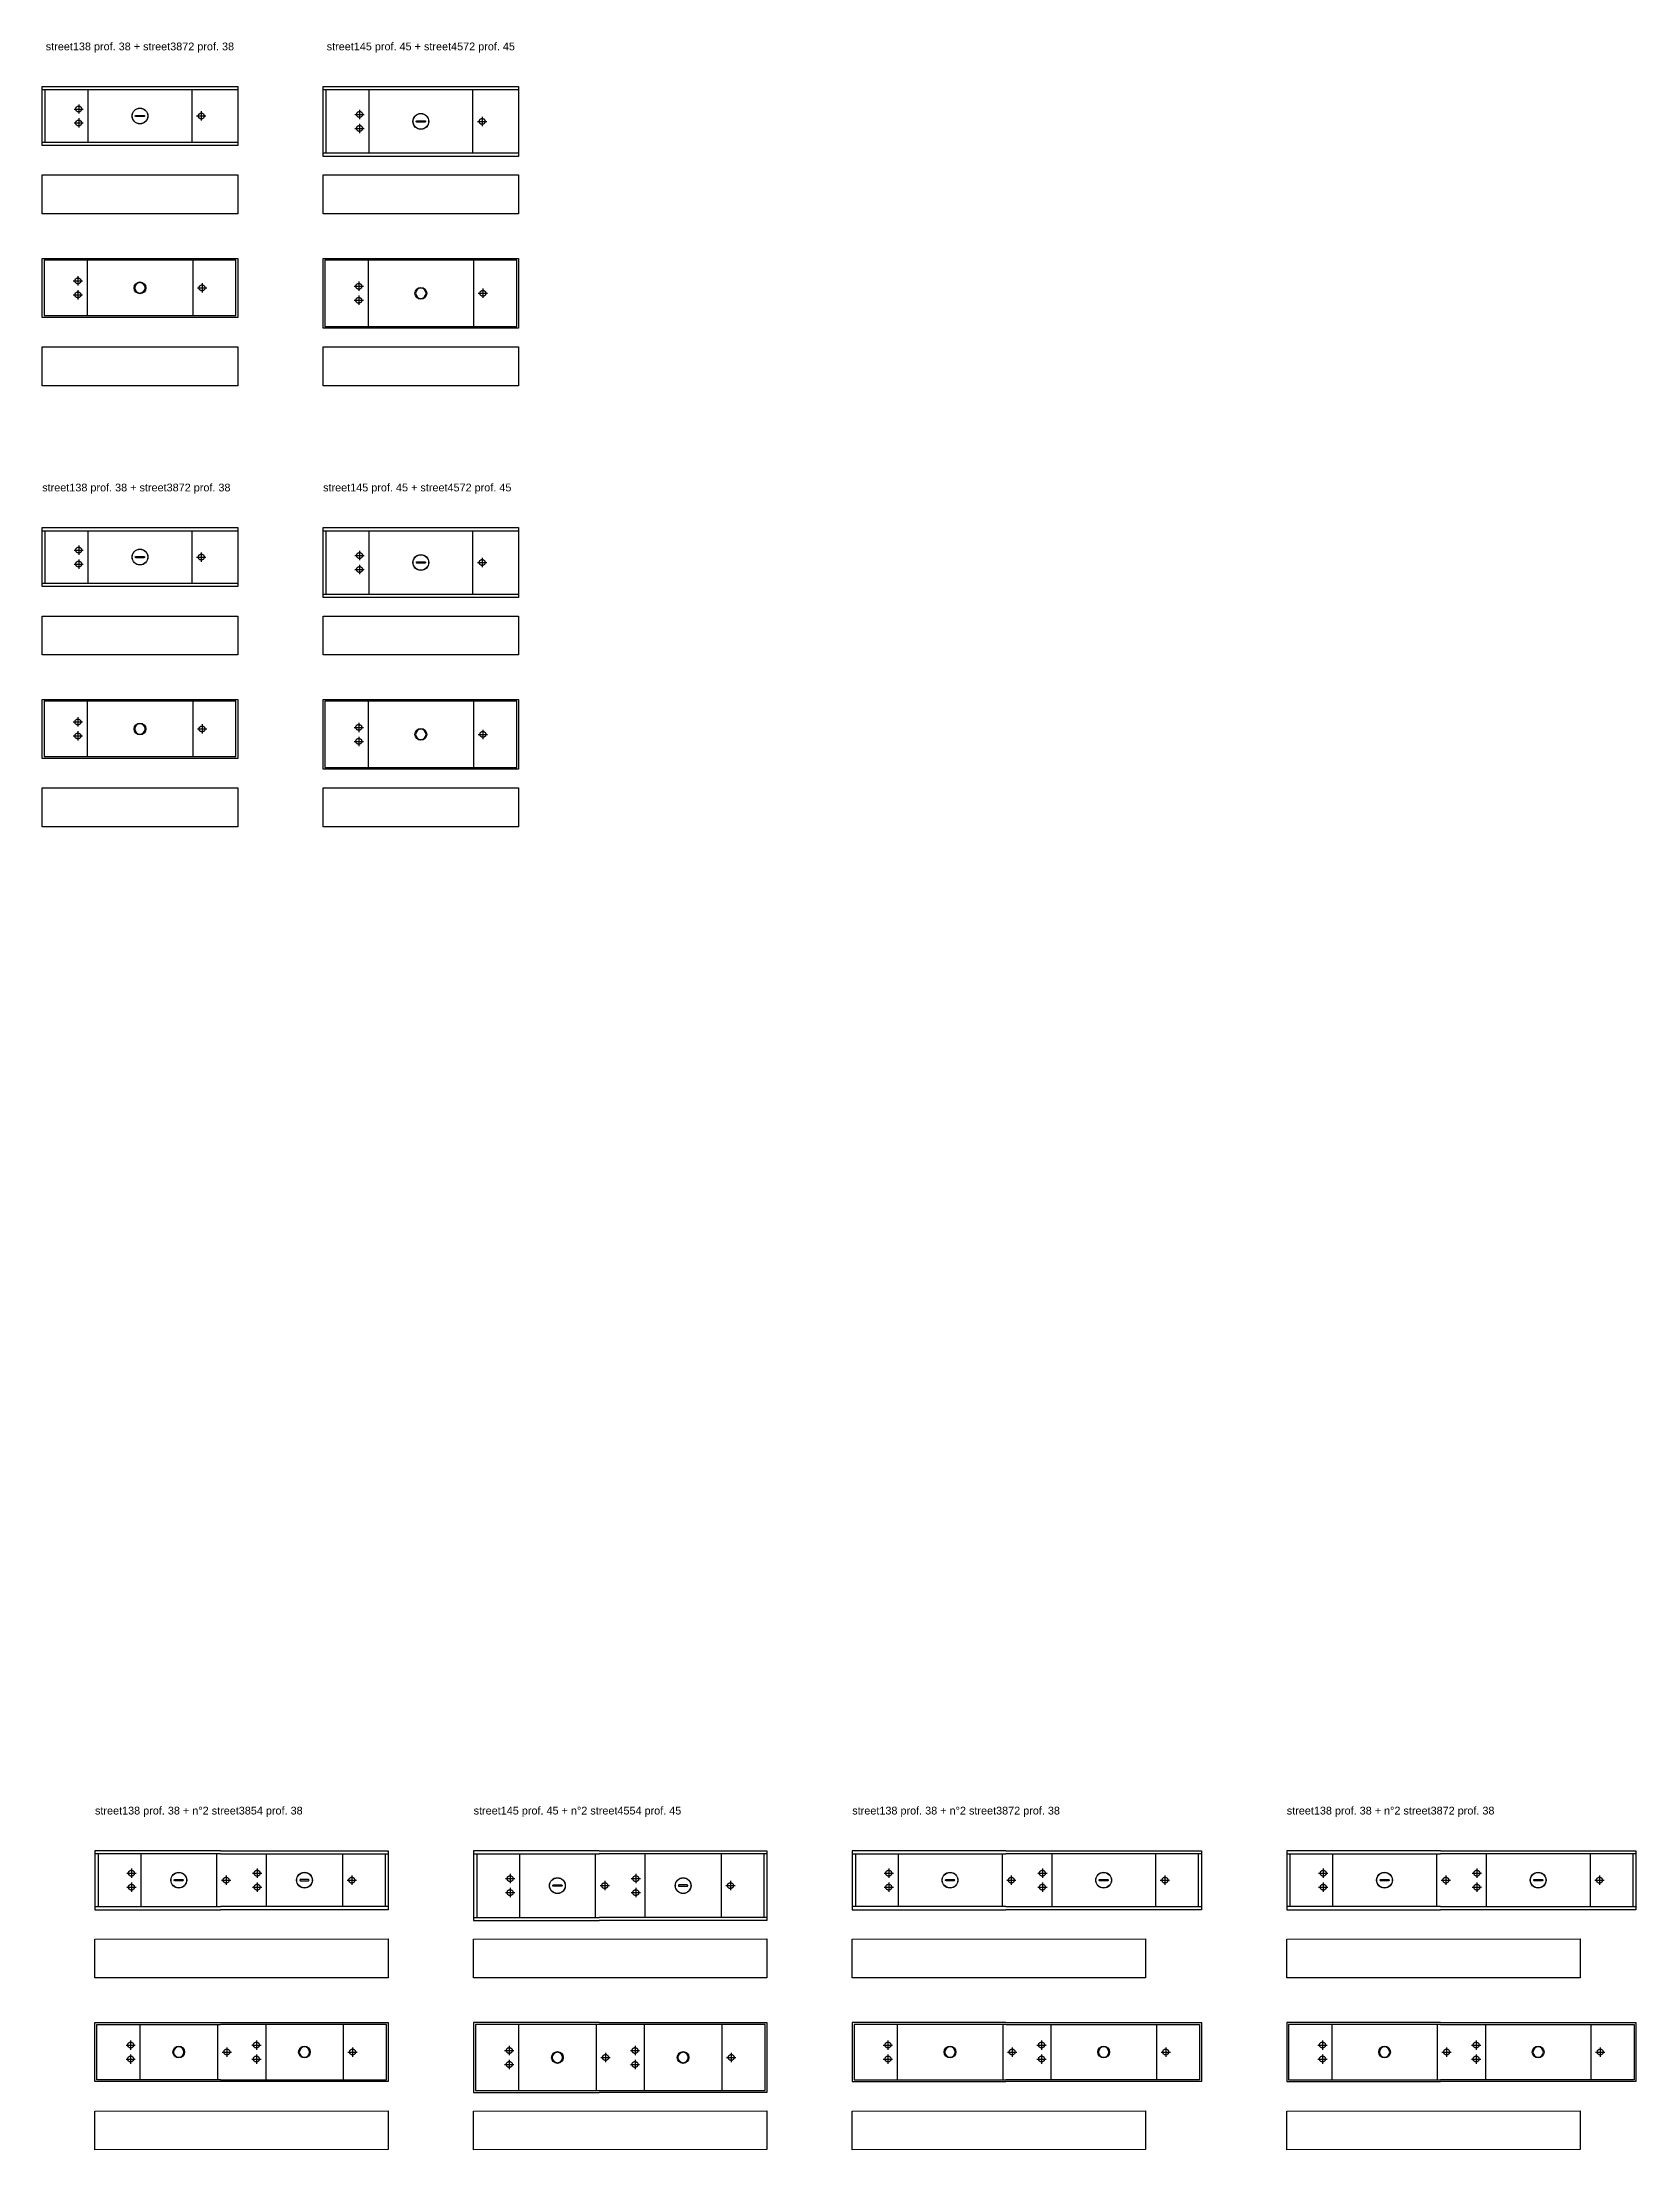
# Model space of a CAD drawing. Header units: millimetres. Extents: x 396 to 4372, y 216 to 1946.
# Drawn here: x 3345 to 4372, y 588 to 1946 of the extents above; entities that cross this region are included whole.
import ezdxf

# ---------------------------------------------------------------- set-up
doc = ezdxf.new("R2010")
doc.units = ezdxf.units.MM
doc.linetypes.add('ACAD_ISO02W100', pattern=[15, 12, -3])
doc.styles.get("Standard").update_dxf_attribs({"font": 'arial.ttf'})

# ---------------------------------------------------------------- blocks, each defined once
blk = doc.blocks.new('*U115')
for p, q in [((0, 36), (126, 36)), ((2, 2), (2, 36)), ((29.5, 36), (29.5, 2)), ((96.5, 36), (96.5, 2)), ((126, 2), (0, 2))]:
    blk.add_line(p, q)
for points in [[(0, 38), (126, 38), (126, 0), (0, 0)], [(60.2, 19.3), (60.3, 19.4), (60.4, 19.4), (65.6, 19.4), (65.7, 19.4), (65.8, 19.3), (65.9, 19.3), (65.9, 19.2), (66, 19.1), (66, 19), (66, 18.9), (65.9, 18.8), (65.9, 18.7), (65.8, 18.7), (65.7, 18.6), (65.6, 18.6), (60.4, 18.6), (60.3, 18.6), (60.2, 18.7), (60.1, 18.7), (60.1, 18.8), (60, 18.9), (60, 19), (60, 19.1), (60.1, 19.2), (60.1, 19.3)]]:
    blk.add_lwpolyline(points, close=True)
for radius in [5.1, 5]:
    blk.add_circle((63, 19), radius)
at = {"layer": 'Defpoints', "linetype": 'ACAD_ISO02W100'}
for p, q in [((20.5, 23.5), (26.5, 23.5)), ((20.5, 14.5), (26.5, 14.5)), ((23.5, 26.5), (23.5, 20.5)), ((23.5, 17.5), (23.5, 11.5)), ((99.5, 19), (105.5, 19)), ((102.5, 22), (102.5, 16))]:
    blk.add_line(p, q, dxfattribs=at)
for centre in [(23.5, 23.5), (23.5, 14.5), (102.5, 19)]:
    blk.add_circle(centre, 1.9, dxfattribs=at)
blk = doc.blocks.new('*U116')
for p, q in [((29, 36.8), (29, 1.2)), ((97, 36.8), (97, 1.2))]:
    blk.add_line(p, q)
for points in [[(0, 38), (126, 38), (126, 0), (0, 0)], [(124.8, 36.8), (1.2, 36.8), (1.2, 1.2), (124.8, 1.2)]]:
    blk.add_lwpolyline(points, close=True)
blk.add_circle((63, 19), 3.78)
at = {"extrusion": (0, 0, -1)}
blk.add_circle((-63, 19, 0), 3.35, dxfattribs=at)
at = {"layer": 'Defpoints', "linetype": 'ACAD_ISO02W100'}
for p, q in [((20, 23.5), (26, 23.5)), ((20, 14.5), (26, 14.5)), ((23, 26.5), (23, 20.5)), ((23, 17.5), (23, 11.5)), ((100, 19, 0), (106, 19, 0)), ((103, 22, 0), (103, 16, 0))]:
    blk.add_line(p, q, dxfattribs=at)
for centre in [(23, 23.5), (23, 14.5), (103, 19, 0)]:
    blk.add_circle(centre, 1.9, dxfattribs=at)
blk = doc.blocks.new('*U24')
blk.add_lwpolyline([(0, 25), (126, 25), (126, 0), (0, 0)], close=True)
blk = doc.blocks.new('*U117')
for p, q in [((0, 43), (126, 43)), ((2, 2), (2, 43)), ((29.5, 43), (29.5, 2)), ((96.5, 2), (96.5, 43)), ((126, 2), (0, 2))]:
    blk.add_line(p, q)
for points in [[(0, 45), (126, 45), (126, 0), (0, 0)], [(60.2, 22.8), (60.3, 22.9), (60.4, 22.9), (65.6, 22.9), (65.7, 22.9), (65.8, 22.8), (65.9, 22.8), (65.9, 22.7), (66, 22.6), (66, 22.5), (66, 22.4), (65.9, 22.3), (65.9, 22.2), (65.8, 22.2), (65.7, 22.1), (65.6, 22.1), (60.4, 22.1), (60.3, 22.1), (60.2, 22.2), (60.1, 22.2), (60.1, 22.3), (60, 22.4), (60, 22.5), (60, 22.6), (60.1, 22.7), (60.1, 22.8)]]:
    blk.add_lwpolyline(points, close=True)
for radius in [5.1, 5]:
    blk.add_circle((63, 22.5), radius)
at = {"layer": 'Defpoints', "linetype": 'ACAD_ISO02W100'}
for p, q in [((23.5, 30), (23.5, 24)), ((20.5, 27), (26.5, 27)), ((20.5, 18), (26.5, 18)), ((23.5, 21), (23.5, 15)), ((99.5, 22.5), (105.5, 22.5)), ((102.5, 25.5), (102.5, 19.5))]:
    blk.add_line(p, q, dxfattribs=at)
for centre in [(23.5, 27), (23.5, 18), (102.5, 22.5)]:
    blk.add_circle(centre, 1.9, dxfattribs=at)
blk = doc.blocks.new('*U118')
for p, q in [((29, 43.8), (29, 1.2)), ((97, 43.8), (97, 1.2))]:
    blk.add_line(p, q)
for points in [[(0, 45), (126, 45), (126, 0), (0, 0)], [(124.8, 43.8), (1.2, 43.8), (1.2, 1.2), (124.8, 1.2)]]:
    blk.add_lwpolyline(points, close=True)
blk.add_circle((63, 22.5), 3.78)
at = {"extrusion": (0, 0, -1)}
blk.add_circle((-63, 22.5, 0), 3.35, dxfattribs=at)
at = {"layer": 'Defpoints', "linetype": 'ACAD_ISO02W100'}
for p, q in [((23, 30), (23, 24)), ((20, 27), (26, 27)), ((20, 18), (26, 18)), ((23, 21), (23, 15)), ((100, 22.5, 0), (106, 22.5, 0)), ((103, 25.5, 0), (103, 19.5, 0))]:
    blk.add_line(p, q, dxfattribs=at)
for centre in [(23, 27), (23, 18), (103, 22.5, 0)]:
    blk.add_circle(centre, 1.9, dxfattribs=at)
blk = doc.blocks.new('*U124')
blk.add_lwpolyline([(0, 25), (126, 25), (126, 0), (0, 0)], close=True)
blk = doc.blocks.new('*U154')
for p, q in [((81, 36), (0, 36)), ((2, 36), (2, 2)), ((29.5, 36), (29.5, 2)), ((78.5, 2), (78.5, 36)), ((81, 36), (189, 36)), ((110.5, 2), (110.5, 36)), ((159.5, 36), (159.5, 2)), ((187, 36), (187, 2)), ((0, 2), (81, 2)), ((189, 2), (81, 2))]:
    blk.add_line(p, q)
for points in [[(81, 38), (0, 38), (0, 0), (81, 0)], [(81, 38), (189, 38), (189, 0), (81, 0)]]:
    blk.add_lwpolyline(points)
for points in [[(51.2, 19.3), (51.3, 19.4), (51.4, 19.4), (56.6, 19.4), (56.7, 19.4), (56.8, 19.3), (56.9, 19.3), (56.9, 19.2), (57, 19.1), (57, 19), (57, 18.9), (56.9, 18.8), (56.9, 18.7), (56.8, 18.7), (56.7, 18.6), (56.6, 18.6), (51.4, 18.6), (51.3, 18.6), (51.2, 18.7), (51.1, 18.7), (51.1, 18.8), (51, 18.9), (51, 19), (51, 19.1), (51.1, 19.2), (51.1, 19.3)], [(137.8, 19.3), (137.7, 19.4), (137.6, 19.4), (132.4, 19.4), (132.3, 19.4), (132.2, 19.3), (132.1, 19.3), (132.1, 19.2), (132, 19.1), (132, 19), (132, 18.9), (132.1, 18.8), (132.1, 18.7), (132.2, 18.7), (132.3, 18.6), (132.4, 18.6), (137.6, 18.6), (137.7, 18.6), (137.8, 18.7), (137.9, 18.7), (137.9, 18.8), (138, 18.9), (138, 19), (138, 19.1), (137.9, 19.2), (137.9, 19.3)]]:
    blk.add_lwpolyline(points, close=True)
for centre, radius in [((54, 19), 5.1), ((54, 19), 5), ((135, 19), 5.1), ((135, 19), 5)]:
    blk.add_circle(centre, radius)
at = {"layer": 'Defpoints', "linetype": 'ACAD_ISO02W100'}
for p, q in [((20.5, 23.5), (26.5, 23.5)), ((20.5, 14.5), (26.5, 14.5)), ((23.5, 26.5), (23.5, 20.5)), ((23.5, 17.5), (23.5, 11.5)), ((81.5, 19), (87.5, 19)), ((84.5, 22), (84.5, 16)), ((101.5, 23.5), (107.5, 23.5)), ((101.5, 14.5), (107.5, 14.5)), ((104.5, 26.5), (104.5, 20.5)), ((104.5, 17.5), (104.5, 11.5)), ((162.5, 19), (168.5, 19)), ((165.5, 22), (165.5, 16))]:
    blk.add_line(p, q, dxfattribs=at)
for centre in [(23.5, 23.5), (23.5, 14.5), (84.5, 19), (104.5, 23.5), (104.5, 14.5), (165.5, 19)]:
    blk.add_circle(centre, 1.9, dxfattribs=at)
blk = doc.blocks.new('*U155')
for p, q in [((29, 36.8), (29, 1.2)), ((79, 36.8), (79, 1.2)), ((110, 36.8), (110, 1.2)), ((160, 36.8), (160, 1.2, 0))]:
    blk.add_line(p, q)
for points in [[(81, 0), (0, 0), (0, 38), (81, 38)], [(81, 1.2), (1.2, 1.2), (1.2, 36.8), (81, 36.8)], [(81, 38), (189, 38), (189, 0), (81, 0)], [(81, 1.2), (187.8, 1.2), (187.8, 36.8), (81, 36.8)]]:
    blk.add_lwpolyline(points)
for centre in [(54, 19, 0), (135, 19, 0)]:
    blk.add_circle(centre, 3.78)
at = {"extrusion": (0, 0, -1)}
for centre in [(-54, 19, 0), (-135, 19, 0)]:
    blk.add_circle(centre, 3.35, dxfattribs=at)
at = {"layer": 'Defpoints', "linetype": 'ACAD_ISO02W100'}
for p, q in [((20, 23.5, 0), (26, 23.5, 0)), ((20, 14.5, 0), (26, 14.5, 0)), ((23, 26.5, 0), (23, 20.5, 0)), ((23, 17.5, 0), (23, 11.5, 0)), ((82, 19, 0), (88, 19, 0)), ((85, 22, 0), (85, 16, 0)), ((101, 23.5, 0), (107, 23.5, 0)), ((101, 14.5, 0), (107, 14.5, 0)), ((104, 26.5, 0), (104, 20.5, 0)), ((104, 17.5, 0), (104, 11.5, 0)), ((163, 19), (169, 19)), ((166, 22), (166, 16))]:
    blk.add_line(p, q, dxfattribs=at)
for centre in [(23, 23.5, 0), (23, 14.5, 0), (85, 19, 0), (104, 23.5, 0), (104, 14.5, 0), (166, 19)]:
    blk.add_circle(centre, 1.9, dxfattribs=at)
blk = doc.blocks.new('*U146')
blk.add_lwpolyline([(0, 25), (189, 25.2), (189, 0.2), (0, 0)], close=True)
blk = doc.blocks.new('*U156')
for p, q in [((0, 43), (81, 43)), ((2, 43), (2, 2)), ((29.5, 43), (29.5, 2)), ((78.5, 2), (78.5, 43)), ((189, 43), (81, 43)), ((110.5, 2), (110.5, 43)), ((159.5, 43), (159.5, 2)), ((187, 43), (187, 2)), ((0, 2), (81, 2)), ((189, 2), (81, 2))]:
    blk.add_line(p, q)
for points in [[(81, 45), (0, 45), (0, 0), (81, 0)], [(81, 45), (189, 45), (189, 0), (81, 0)]]:
    blk.add_lwpolyline(points)
for points in [[(51.2, 22.8), (51.3, 22.9), (51.4, 22.9), (56.6, 22.9), (56.7, 22.9), (56.8, 22.8), (56.9, 22.8), (56.9, 22.7), (57, 22.6), (57, 22.5), (57, 22.4), (56.9, 22.3), (56.9, 22.2), (56.8, 22.2), (56.7, 22.1), (56.6, 22.1), (51.4, 22.1), (51.3, 22.1), (51.2, 22.2), (51.1, 22.2), (51.1, 22.3), (51, 22.4), (51, 22.5), (51, 22.6), (51.1, 22.7), (51.1, 22.8)], [(137.8, 22.8), (137.7, 22.9), (137.6, 22.9), (132.4, 22.9), (132.3, 22.9), (132.2, 22.8), (132.1, 22.8), (132.1, 22.7), (132, 22.6), (132, 22.5), (132, 22.4), (132.1, 22.3), (132.1, 22.2), (132.2, 22.2), (132.3, 22.1), (132.4, 22.1), (137.6, 22.1), (137.7, 22.1), (137.8, 22.2), (137.9, 22.2), (137.9, 22.3), (138, 22.4), (138, 22.5), (138, 22.6), (137.9, 22.7), (137.9, 22.8)]]:
    blk.add_lwpolyline(points, close=True)
for centre, radius in [((54, 22.5), 5.1), ((54, 22.5), 5), ((135, 22.5), 5.1), ((135, 22.5), 5)]:
    blk.add_circle(centre, radius)
at = {"layer": 'Defpoints', "linetype": 'ACAD_ISO02W100'}
for p, q in [((23.5, 30), (23.5, 24)), ((104.5, 30), (104.5, 24)), ((20.5, 27), (26.5, 27)), ((20.5, 18), (26.5, 18)), ((23.5, 21), (23.5, 15)), ((81.5, 22.5), (87.5, 22.5)), ((84.5, 25.5), (84.5, 19.5)), ((101.5, 27), (107.5, 27)), ((101.5, 18), (107.5, 18)), ((104.5, 21), (104.5, 15)), ((162.5, 22.5), (168.5, 22.5)), ((165.5, 25.5), (165.5, 19.5))]:
    blk.add_line(p, q, dxfattribs=at)
for centre in [(23.5, 27), (104.5, 27), (23.5, 18), (84.5, 22.5), (104.5, 18), (165.5, 22.5)]:
    blk.add_circle(centre, 1.9, dxfattribs=at)
blk = doc.blocks.new('*U157')
for points in [[(81, 45), (0, 45), (0, 0), (81, 0)], [(81, 43.8), (1.2, 43.8), (1.2, 1.2), (81, 1.2)], [(29, 43.8), (29, 1.2)], [(79, 43.8), (79, 1.2)], [(81, 45), (189, 45), (189, 0), (81, 0)], [(81, 1.2), (187.8, 1.2), (187.8, 43.8), (81, 43.8)], [(110, 43.8), (110, 1.2)], [(160, 43.8), (160, 1.2)]]:
    blk.add_lwpolyline(points)
for centre in [(54, 22.5, 0), (135, 22.5, 0)]:
    blk.add_circle(centre, 3.78)
at = {"extrusion": (0, 0, -1)}
for centre in [(-54, 22.5, 0), (-135, 22.5, 0)]:
    blk.add_circle(centre, 3.35, dxfattribs=at)
at = {"layer": 'Defpoints', "linetype": 'ACAD_ISO02W100'}
for p, q in [((23, 30, 0), (23, 24, 0)), ((104, 30, 0), (104, 24, 0)), ((20, 27, 0), (26, 27, 0)), ((20, 18, 0), (26, 18, 0)), ((23, 21, 0), (23, 15, 0)), ((82, 22.5, 0), (88, 22.5, 0)), ((85, 25.5, 0), (85, 19.5, 0)), ((101, 27, 0), (107, 27, 0)), ((101, 18, 0), (107, 18, 0)), ((104, 21, 0), (104, 15, 0)), ((163, 22.5), (169, 22.5)), ((166, 25.5), (166, 19.5))]:
    blk.add_line(p, q, dxfattribs=at)
for centre in [(23, 27, 0), (104, 27, 0), (23, 18, 0), (85, 22.5, 0), (104, 18, 0), (166, 22.5)]:
    blk.add_circle(centre, 1.9, dxfattribs=at)
blk = doc.blocks.new('*U158')
for p, q in [((0, 36), (99, 36)), ((2, 36), (2, 2)), ((29.5, 36), (29.5, 2)), ((96.5, 36), (96.5, 2)), ((225, 36), (99, 36)), ((128.5, 36), (128.5, 2)), ((195.5, 36), (195.5, 2)), ((223, 36), (223, 2)), ((99, 2), (0, 2)), ((99, 2), (225, 2))]:
    blk.add_line(p, q)
for points in [[(99, 38), (0, 38), (0, 0), (99, 0)], [(99, 38), (225, 38), (225, 0), (99, 0)]]:
    blk.add_lwpolyline(points)
for points in [[(60.2, 19.3), (60.3, 19.4), (60.4, 19.4), (65.6, 19.4), (65.7, 19.4), (65.8, 19.3), (65.9, 19.3), (65.9, 19.2), (66, 19.1), (66, 19), (66, 18.9), (65.9, 18.8), (65.9, 18.7), (65.8, 18.7), (65.7, 18.6), (65.6, 18.6), (60.4, 18.6), (60.3, 18.6), (60.2, 18.7), (60.1, 18.7), (60.1, 18.8), (60, 18.9), (60, 19), (60, 19.1), (60.1, 19.2), (60.1, 19.3)], [(159.2, 19.3), (159.3, 19.4), (159.4, 19.4), (164.6, 19.4), (164.7, 19.4), (164.8, 19.3), (164.9, 19.3), (164.9, 19.2), (165, 19.1), (165, 19), (165, 18.9), (164.9, 18.8), (164.9, 18.7), (164.8, 18.7), (164.7, 18.6), (164.6, 18.6), (159.4, 18.6), (159.3, 18.6), (159.2, 18.7), (159.1, 18.7), (159.1, 18.8), (159, 18.9), (159, 19), (159, 19.1), (159.1, 19.2), (159.1, 19.3)]]:
    blk.add_lwpolyline(points, close=True)
for centre, radius in [((63, 19), 5.1), ((63, 19), 5), ((162, 19), 5.1), ((162, 19), 5)]:
    blk.add_circle(centre, radius)
at = {"layer": 'Defpoints', "linetype": 'ACAD_ISO02W100'}
for p, q in [((20.5, 23.5), (26.5, 23.5)), ((20.5, 14.5), (26.5, 14.5)), ((23.5, 26.5), (23.5, 20.5)), ((23.5, 17.5), (23.5, 11.5)), ((99.5, 19), (105.5, 19)), ((102.5, 22), (102.5, 16)), ((119.5, 23.5), (125.5, 23.5)), ((119.5, 14.5), (125.5, 14.5)), ((122.5, 26.5), (122.5, 20.5)), ((122.5, 17.5), (122.5, 11.5)), ((198.5, 19), (204.5, 19)), ((201.5, 22), (201.5, 16))]:
    blk.add_line(p, q, dxfattribs=at)
for centre in [(23.5, 23.5), (23.5, 14.5), (102.5, 19), (122.5, 23.5), (122.5, 14.5), (201.5, 19)]:
    blk.add_circle(centre, 1.9, dxfattribs=at)
blk = doc.blocks.new('*U159')
for p, q in [((97, 36.8), (97, 1.2, 0)), ((128, 36.8), (128, 1.2, 0))]:
    blk.add_line(p, q)
for points in [[(99, 38), (0, 38), (0, 0), (99, 0)], [(99, 36.8), (1.2, 36.8), (1.2, 1.2), (99, 1.2)], [(29, 36.8), (29, 1.2)], [(99, 38), (225, 38), (225, 0), (99, 0)], [(99, 36.8), (223.8, 36.8), (223.8, 1.2), (99, 1.2)], [(196, 36.8), (196, 1.2)]]:
    blk.add_lwpolyline(points)
for centre in [(63, 19), (162, 19)]:
    blk.add_circle(centre, 3.78)
at = {"extrusion": (0, 0, -1)}
for centre in [(-63, 19, 0), (-162, 19, 0)]:
    blk.add_circle(centre, 3.35, dxfattribs=at)
at = {"layer": 'Defpoints', "linetype": 'ACAD_ISO02W100'}
for p, q in [((20, 23.5, 0), (26, 23.5, 0)), ((20, 14.5, 0), (26, 14.5, 0)), ((23, 26.5, 0), (23, 20.5, 0)), ((23, 17.5, 0), (23, 11.5, 0)), ((100, 19, 0), (106, 19, 0)), ((103, 22, 0), (103, 16, 0)), ((119, 23.5, 0), (125, 23.5, 0)), ((119, 14.5, 0), (125, 14.5, 0)), ((122, 26.5, 0), (122, 20.5, 0)), ((122, 17.5, 0), (122, 11.5, 0)), ((199, 19), (205, 19)), ((202, 22), (202, 16))]:
    blk.add_line(p, q, dxfattribs=at)
for centre in [(23, 23.5, 0), (23, 14.5, 0), (103, 19, 0), (122, 23.5, 0), (122, 14.5, 0), (202, 19)]:
    blk.add_circle(centre, 1.9, dxfattribs=at)

msp = doc.modelspace()

# ---------------------------------------------------------------- block references
for name, p in [('*U115', (3345.5, 1879.1)), ('*U117', (3526.5, 1872.1)), ('*U116', (3345.5, 1768.4)), ('*U118', (3526.5, 1761.4)), ('*U115', (3345.5, 1595)), ('*U117', (3526.5, 1588)), ('*U116', (3345.5, 1484.3)), ('*U118', (3526.5, 1477.3)), ('*U154', (3379.5, 742.8, 0)), ('*U156', (3623.5, 735.8, 0)), ('*U158', (3867.5, 742.8, 0)), ('*U158', (4147.5, 742.8, 0)), ('*U155', (3379.5, 632.1, 0)), ('*U157', (3623.5, 625.1, 0)), ('*U159', (3867.5, 632.1, 0)), ('*U159', (4147.5, 632.1, 0))]:
    msp.add_blockref(name, p)
at = {"color": 3}
for name, p in [('*U24', (3345.5, 1835.1)), ('*U24', (3526.5, 1835.1)), ('*U24', (3345.5, 1724.4, 0)), ('*U24', (3526.5, 1724.4, 0)), ('*U124', (3345.5, 1551)), ('*U124', (3526.5, 1551)), ('*U124', (3345.5, 1440.3)), ('*U124', (3526.5, 1440.3)), ('*U146', (3379.5, 698.8, 0)), ('*U146', (3623.5, 698.8, 0)), ('*U146', (3867.5, 698.8, 0)), ('*U146', (4147.5, 698.8, 0)), ('*U146', (3379.5, 588.1, 0)), ('*U146', (3623.5, 588.1, 0)), ('*U146', (3867.5, 588.1, 0)), ('*U146', (4147.5, 588.1, 0))]:
    msp.add_blockref(name, p, dxfattribs=at)

# ---------------------------------------------------------------- texts
at = {"char_height": 5, "attachment_point": 1}
for s, width, heights, insert in [('street138 prof. 38 + street3872 prof. 38', 121.896, [0], (3347.8, 1945.4)), ('street145 prof. 45 + street4572 prof. 45', 121.896, [0], (3528.8, 1945.4)), ('street138 prof. 38 + street3872 prof. 38', 121.896, [0], (3345.5, 1661.3)), ('street145 prof. 45 + street4572 prof. 45', 121.896, [0], (3526.5, 1661.3)), ('street138 prof. 38 + n°2 street3854 prof. 38', 140.113, [10.4], (3379.5, 809.1, 0)), ('street145 prof. 45 + n°2 street4554 prof. 45', 140.113, [10.4], (3623.5, 809.1, 0)), ('street138 prof. 38 + n°2 street3872 prof. 38 ', 140.113, [10.4], (3867.5, 809.1, 0)), ('street138 prof. 38 + n°2 street3872 prof. 38 ', 140.113, [10.4], (4147.5, 809.1, 0))]:
    msp.add_mtext_dynamic_manual_height_columns(s, width=width, gutter_width=12.5, heights=heights, dxfattribs=dict(at, insert=insert))

doc.saveas('drawing.dxf')
